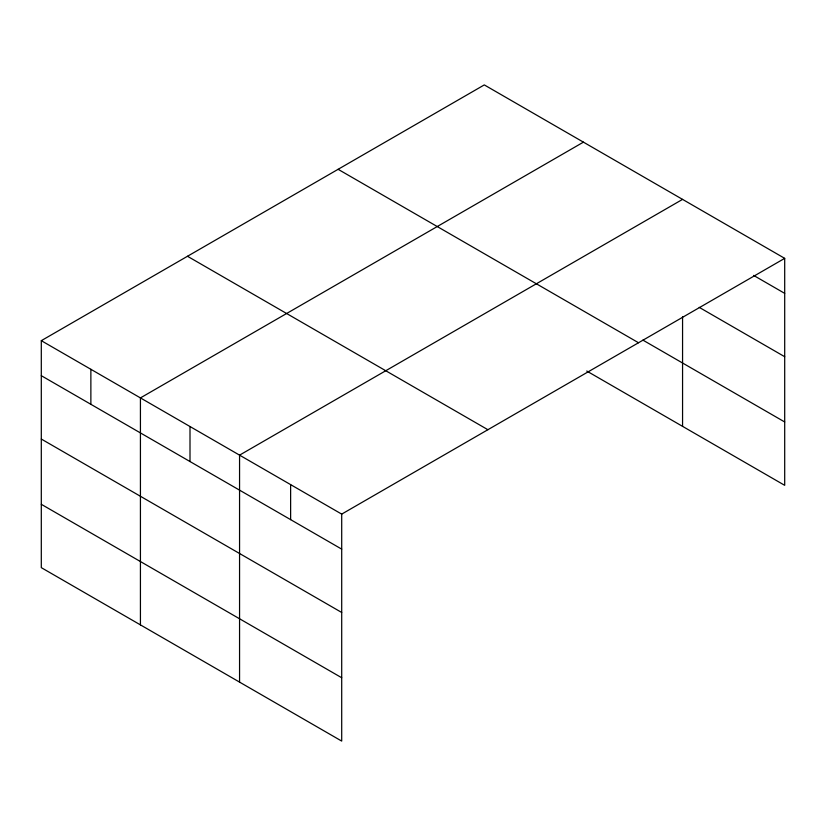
<?xml version="1.0" encoding="UTF-8"?>
<svg xmlns="http://www.w3.org/2000/svg" width="826" height="826" viewBox="0 0 826 826"><rect width="100%" height="100%" fill="white"/><g stroke="black" fill="none" stroke-linecap="round" stroke-linejoin="round"><path stroke-width="1.24" d="M41.3 340.673L341.706 514.113L341.706 741.087L41.3 567.648L41.3 340.673L484.294 84.913L784.7 258.352L784.7 485.327L586.739 371.029M583.435 142.144L140.43 397.905L140.43 624.89M682.565 199.376L239.561 455.147L239.561 682.121M341.706 514.113L784.7 258.352M753.611 275.409L784.7 293.364M699.219 307.355L784.7 356.708M642.907 340.116L784.7 421.972M338.113 169.309L638.508 342.749M187.492 256.277L487.887 429.706M41.3 375.685L341.706 549.125M41.3 439.04L341.706 612.469M41.3 504.304L341.706 677.743M682.565 316.565L682.565 426.361M290.628 484.625L290.628 519.637M190.001 426.526L190.001 461.538M90.87 369.294L90.87 404.306"/></g></svg>
